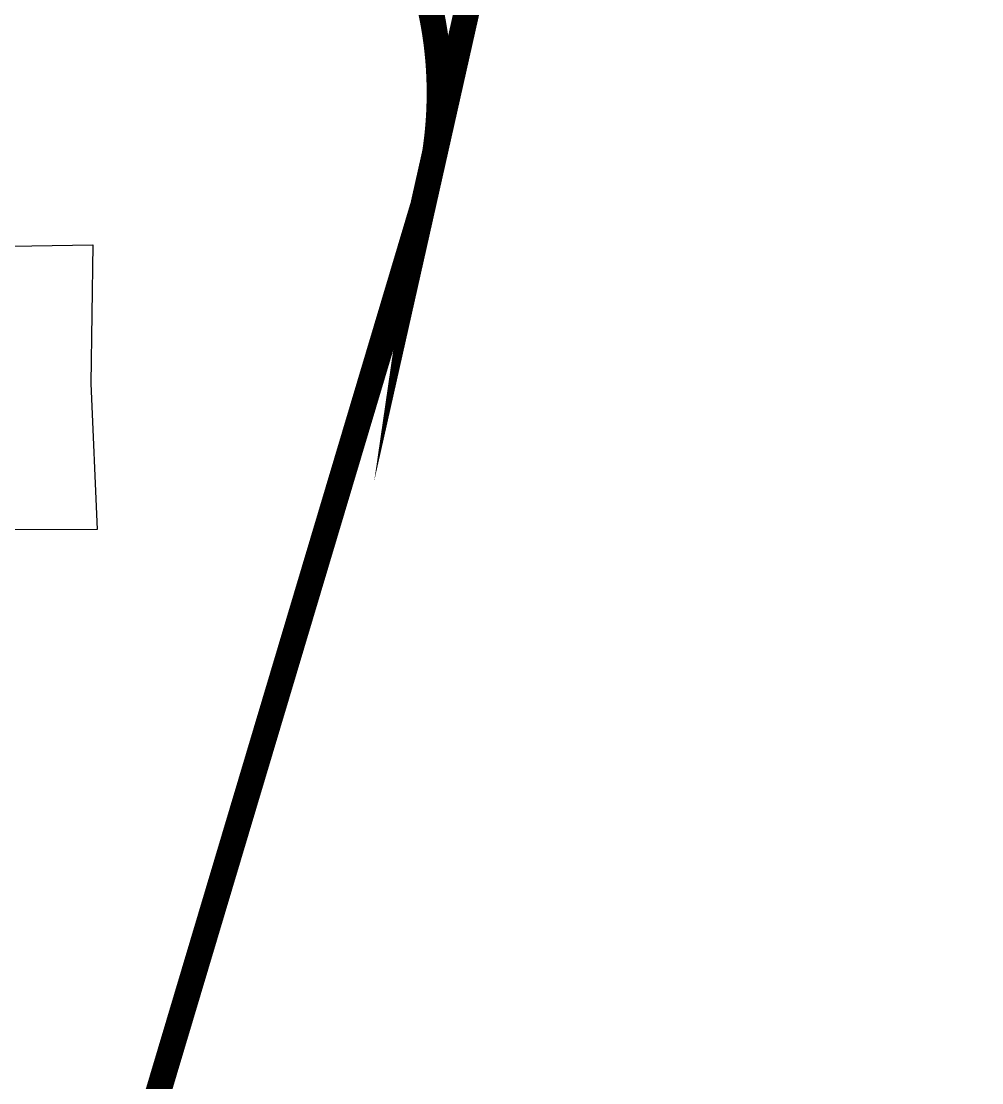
# Model space of a CAD drawing. Header units: inches. Extents: x 179568 to 180433, y 653998 to 654850.
# Drawn here: x 179911.33 to 179935.67, y 654417.78 to 654444.7 of the extents above; entities that cross this region are included whole.
import ezdxf

# ---------------------------------------------------------------- set-up
doc = ezdxf.new("R2010")
doc.units = ezdxf.units.IN
doc.header["$MEASUREMENT"] = 0
doc.layers.add('2200', color=254, linetype='Continuous')
doc.layers.add('chelkot lines', color=1, linetype='Continuous')

msp = doc.modelspace()

# ---------------------------------------------------------------- linework, layer by layer
at = {"layer": '2200'}
msp.add_polyline3d([(179913.25, 654431.8100000002, 64.98), (179909.81, 654431.8, 64.98), (179908, 654431.78, 64.85000000000001), (179906.59, 654431.77, 64.85000000000001), (179906.6, 654430.2100000001, 62.17), (179903.43, 654430.26, 62.17), (179902.72, 654430.28, 62.17), (179902.73, 654430.6800000002, 62.17), (179899.13, 654430.57, 64.32), (179899.11, 654431.6800000002, 64.85000000000001), (179896.1, 654431.65, 64.85000000000001), (179896.09, 654432.05, 65.02), (179892.64, 654431.99, 62.28), (179892.52, 654437.2200000001, 62.28), (179892.65, 654437.69, 62.28), (179893.12, 654438.16, 62.28), (179896.01, 654438.1800000002, 65.07), (179896, 654438.73, 64.85000000000001), (179909.52, 654438.9700000001, 64.98), (179913.14, 654439.03, 64.98), (179913.09, 654435.51, 66.63000000000001), (179913.09, 654435.51, 66.63000000000001)], close=True, dxfattribs=at)
at = {"layer": 'chelkot lines', "color": 160, "linetype": 'Continuous', "true_color": 0x2323ff, "const_width": 0.65}
for points in [[(179936.9131000005, 654415.4903000016), (179934.2750000013, 654402.0949000047), (179931.0917000016, 654403.3723000028), (179912.711000001, 654410.5510000008), (179921.5100000007, 654440.0200000014), (179921.8110999996, 654441.3592000009), (179927.6733000008, 654467.4330000019), (179927.7292999997, 654467.6821000036), (179928.4117999999, 654470.7177000027), (179931.876100001, 654486.1261000017), (179935.0938000008, 654500.4375000019), (179935.8438000008, 654503.9375), (179945.4844000004, 654541.0625000019)], [(179927.6733000008, 654467.4330000019), (179921.8110999996, 654441.3592000009), (179921.8119000001, 654441.3647000025), (179921.8145000012, 654441.3817999995), (179921.8171000006, 654441.3988000004), (179921.8196, 654441.4159000032), (179921.8221000014, 654441.4329000041), (179921.8246000009, 654441.4500000011), (179921.8271000004, 654441.4671000019), (179921.8295, 654441.4840999992), (179921.8318999996, 654441.5011999998), (179921.8342000013, 654441.5183000003), (179921.836600001, 654441.5354000014), (179921.8389000008, 654441.552500004), (179921.8411000007, 654441.5695999991), (179921.8434000006, 654441.5867000018), (179921.8456000006, 654441.6038000024), (179921.8478000005, 654441.6208999995), (179921.8499000017, 654441.6380000003), (179921.8520000018, 654441.6551000011), (179921.8541000019, 654441.6722000019), (179921.8562000021, 654441.6893000023), (179921.8581999996, 654441.7063999996), (179921.8602000009, 654441.7235000002), (179921.8622000013, 654441.7407000028), (179921.8642000016, 654441.7577999998), (179921.8661000002, 654441.7749000005), (179921.8680000007, 654441.7921000012), (179921.8698000014, 654441.8092000018), (179921.8717, 654441.8264000025), (179921.8735000007, 654441.8434999994), (179921.8751999996, 654441.8607000002), (179921.8770000003, 654441.8778000026), (179921.8787000012, 654441.8950000033), (179921.8804000001, 654441.9121000003), (179921.8820000011, 654441.929300001), (179921.8836000003, 654441.9465000017), (179921.8852000013, 654441.9636000022), (179921.8868000004, 654441.9807999992), (179921.8882999998, 654441.9979999998), (179921.8898000009, 654442.0151000003), (179921.8913000003, 654442.0323000029), (179921.8926999997, 654442.0494999978), (179921.8941000011, 654442.0667000002), (179921.8955000006, 654442.0839000008), (179921.8969, 654442.1011000015), (179921.8981999997, 654442.118300002), (179921.8995000013, 654442.1353999991), (179921.9008000009, 654442.1525999998), (179921.9011000003, 654442.1576000041), (179921.9020000007, 654442.1698000003), (179921.9032000005, 654442.1870000027), (179921.9044000003, 654442.2041999976), (179921.9055000003, 654442.2214), (179921.9066000003, 654442.2386000006), (179921.9077000003, 654442.2559000013), (179921.9088000003, 654442.2731000017), (179921.9098000005, 654442.2903000022), (179921.9108000007, 654442.3074999992), (179921.9118000008, 654442.3246999998), (179921.9127000012, 654442.3419000022), (179921.9135999996, 654442.3590999973), (179921.9145, 654442.3763999994), (179921.9154000003, 654442.3936000001), (179921.9162000008, 654442.4108000008), (179921.9170000022, 654442.4280000011), (179921.9177000001, 654442.4452000018), (179921.9185000006, 654442.462500004), (179921.9192000022, 654442.4796999991), (179921.9198000002, 654442.4969000017), (179921.9205000019, 654442.5142000021), (179921.9210999999, 654442.5314000024), (179921.9217000017, 654442.5485999994), (179921.9221999999, 654442.5657999999), (179921.9228000016, 654442.5831000003), (179921.9232, 654442.6003000011), (179921.923700002, 654442.6175000033), (179921.9241000004, 654442.634800004), (179921.9244999997, 654442.6520000008), (179921.9249000018, 654442.6693000011), (179921.9253000003, 654442.6865000017), (179921.9255999997, 654442.7037000024), (179921.925900002, 654442.7210000027), (179921.9261000017, 654442.7381999996), (179921.9264000002, 654442.7555), (179921.9265000001, 654442.7727000024), (179921.9266999997, 654442.789900003), (179921.9269000022, 654442.8071999997), (179921.927000002, 654442.8244000003), (179921.927000002, 654442.8417000008), (179921.9271000018, 654442.8589000013), (179921.9271000018, 654442.8761000019), (179921.9271000018, 654442.8934000024), (179921.927000002, 654442.9105999991), (179921.927000002, 654442.9278999995), (179921.9269000022, 654442.9451000021), (179921.9266999997, 654442.9623000025), (179921.9265999999, 654442.9795999991), (179921.9264000002, 654442.9968), (179921.9262000015, 654443.0141000003), (179921.925900002, 654443.0313000008), (179921.9255999997, 654443.0485000013), (179921.9253000003, 654443.0658000037), (179921.9250000016, 654443.0830000043), (179921.9245999995, 654443.1003000011), (179921.9242000003, 654443.1175000014), (179921.9238000018, 654443.1347000021), (179921.9232999999, 654443.1520000026), (179921.9229000006, 654443.1691999994), (179921.9222999998, 654443.1864), (179921.9218000006, 654443.2037000003), (179921.9211999997, 654443.220900003), (179921.9206000007, 654443.2381000035), (179921.92, 654443.2554000001), (179921.9193000021, 654443.2726000008), (179921.9186000005, 654443.2898000013), (179921.9178999998, 654443.3070000017), (179921.9171000021, 654443.3243000023), (179921.9164000004, 654443.3414999993), (179921.9155000001, 654443.3586999997), (179921.9146999996, 654443.3759000022), (179921.9138000012, 654443.3932000025), (179921.9129000008, 654443.4103999996), (179921.9120000005, 654443.4276), (179921.9110000003, 654443.4448000006), (179921.9100000001, 654443.4620000012), (179921.909, 654443.479200002), (179921.9079999998, 654443.4964000025), (179921.9068999998, 654443.5135999991), (179921.9057999998, 654443.5307999998), (179921.9046, 654443.5481000019), (179921.9035, 654443.5653000027), (179921.9023000002, 654443.5824999997), (179921.9010000005, 654443.5997000001), (179921.8998000007, 654443.616800001), (179921.898500001, 654443.6340000015), (179921.8971999995, 654443.651200002), (179921.8958, 654443.6684000045), (179921.8944000006, 654443.6856000014), (179921.8930000011, 654443.702800002), (179921.8915999998, 654443.7200000024), (179921.8901000004, 654443.7370999997), (179921.8886000011, 654443.7543000001), (179921.8871, 654443.7715000008), (179921.8855000008, 654443.7887000012), (179921.8839999996, 654443.805800004), (179921.8824000004, 654443.8230000045), (179921.8806999996, 654443.8402000015), (179921.8790000006, 654443.8573000021), (179921.8772999998, 654443.8745000027), (179921.8756000008, 654443.8915999999), (179921.8738000001, 654443.9088000002), (179921.8720000013, 654443.9259000011), (179921.8702000007, 654443.9431000017), (179921.8684, 654443.9602000042), (179921.8665000014, 654443.9773999993), (179921.8646000009, 654443.9945000019), (179921.8626000005, 654444.0116000025), (179921.8607000019, 654444.0287999996), (179921.8587000016, 654444.0459000003), (179921.8566000015, 654444.063000001), (179921.8546000011, 654444.0801000019), (179921.8525000001, 654444.0972000043), (179921.8503999999, 654444.1142999995), (179921.8481999999, 654444.1315000021), (179921.8460999997, 654444.1486000029), (179921.8438999997, 654444.1656999998), (179921.8416, 654444.1828000005), (179921.8393999999, 654444.1998000016), (179921.8371000001, 654444.2169000022), (179921.8347000005, 654444.2339999991), (179921.8324000007, 654444.2511000001), (179921.830000001, 654444.2682000007), (179921.8276000014, 654444.2852000034), (179921.8251, 654444.3023000004), (179921.8227000003, 654444.3194000014), (179921.8202000009, 654444.3364000022), (179921.8175999997, 654444.3534999993), (179921.8151000002, 654444.3705000001), (179921.8125000009, 654444.3876000011), (179921.8098999998, 654444.4046000018), (179921.8072000006, 654444.4217000043), (179921.8046000013, 654444.4387000017), (179921.8019000003, 654444.4557000025), (179921.7991000013, 654444.4727999995), (179921.7964000004, 654444.4898000004), (179921.7936000013, 654444.5068000015), (179921.7907000007, 654444.5238000024), (179921.7879000017, 654444.5407999996), (179921.7850000011, 654444.5578000005), (179921.7820999995, 654444.5748000032), (179921.7792000016, 654444.5917999987), (179921.7762000002, 654444.6088000013), (179921.7731999997, 654444.6257000023), (179921.770200002, 654444.6426999997), (179921.7671000008, 654444.6597000008), (179921.7640000004, 654444.6766000018), (179921.7609000001, 654444.6936000026), (179921.7577999998, 654444.7105999999), (179921.7545999997, 654444.7275000028), (179921.7514000013, 654444.7443999983), (179921.7481000013, 654444.7614000011), (179921.7449000012, 654444.7783000022), (179921.7416000013, 654444.7951999996), (179921.7383000012, 654444.8121000008), (179921.7348999995, 654444.8291000015), (179921.7314999998, 654444.8460000047), (179921.7280999999, 654444.8629000003), (179921.7247000001, 654444.8798000031), (179921.7212000005, 654444.8966999984), (179921.7177000008, 654444.9135000017), (179921.7142000012, 654444.9304000027), (179921.7107000015, 654444.9473000002), (179921.7071000021, 654444.9642000012), (179921.7034999998, 654444.9810000025), (179921.6998000014, 654444.9978999997), (179921.696200002, 654445.0147000012), (179921.6924999999, 654445.0316000041)], [(179921.6924999999, 654445.0316000041), (179921.696200002, 654445.0147000012), (179921.6998000014, 654444.9978999997), (179921.7034999998, 654444.9810000025), (179921.7071000021, 654444.9642000012), (179921.7107000015, 654444.9473000002), (179921.7142000012, 654444.9304000027), (179921.7177000008, 654444.9135000017), (179921.7212000005, 654444.8966999984), (179921.7247000001, 654444.8798000031), (179921.7280999999, 654444.8629000003), (179921.7314999998, 654444.8460000047), (179921.7348999995, 654444.8291000015), (179921.7383000012, 654444.8121000008), (179921.7416000013, 654444.7951999996), (179921.7449000012, 654444.7783000022), (179921.7481000013, 654444.7614000011), (179921.7514000013, 654444.7443999983), (179921.7545999997, 654444.7275000028), (179921.7577999998, 654444.7105999999), (179921.7609000001, 654444.6936000026), (179921.7640000004, 654444.6766000018), (179921.7671000008, 654444.6597000008), (179921.770200002, 654444.6426999997), (179921.7731999997, 654444.6257000023), (179921.7762000002, 654444.6088000013), (179921.7792000016, 654444.5917999987), (179921.7820999995, 654444.5748000032), (179921.7850000011, 654444.5578000005), (179921.7879000017, 654444.5407999996), (179921.7907000007, 654444.5238000024), (179921.7936000013, 654444.5068000015), (179921.7964000004, 654444.4898000004), (179921.7991000013, 654444.4727999995), (179921.8019000003, 654444.4557000025), (179921.8046000013, 654444.4387000017), (179921.8072000006, 654444.4217000043), (179921.8098999998, 654444.4046000018), (179921.8125000009, 654444.3876000011), (179921.8151000002, 654444.3705000001), (179921.8175999997, 654444.3534999993), (179921.8202000009, 654444.3364000022), (179921.8227000003, 654444.3194000014), (179921.8251, 654444.3023000004), (179921.8276000014, 654444.2852000034), (179921.830000001, 654444.2682000007), (179921.8324000007, 654444.2511000001), (179921.8347000005, 654444.2339999991), (179921.8371000001, 654444.2169000022), (179921.8393999999, 654444.1998000016), (179921.8416, 654444.1828000005), (179921.8438999997, 654444.1656999998), (179921.8460999997, 654444.1486000029), (179921.8481999999, 654444.1315000021), (179921.8503999999, 654444.1142999995), (179921.8525000001, 654444.0972000043), (179921.8546000011, 654444.0801000019), (179921.8566000015, 654444.063000001), (179921.8587000016, 654444.0459000003), (179921.8607000019, 654444.0287999996), (179921.8626000005, 654444.0116000025), (179921.8646000009, 654443.9945000019), (179921.8665000014, 654443.9773999993), (179921.8684, 654443.9602000042), (179921.8702000007, 654443.9431000017), (179921.8720000013, 654443.9259000011), (179921.8738000001, 654443.9088000002), (179921.8756000008, 654443.8915999999), (179921.8772999998, 654443.8745000027), (179921.8790000006, 654443.8573000021), (179921.8806999996, 654443.8402000015), (179921.8824000004, 654443.8230000045), (179921.8839999996, 654443.805800004), (179921.8855000008, 654443.7887000012), (179921.8871, 654443.7715000008), (179921.8886000011, 654443.7543000001), (179921.8901000004, 654443.7370999997), (179921.8915999998, 654443.7200000024), (179921.8930000011, 654443.702800002), (179921.8944000006, 654443.6856000014), (179921.8958, 654443.6684000045), (179921.8971999995, 654443.651200002), (179921.898500001, 654443.6340000015), (179921.8998000007, 654443.616800001), (179921.9010000005, 654443.5997000001), (179921.9023000002, 654443.5824999997), (179921.9035, 654443.5653000027), (179921.9046, 654443.5481000019), (179921.9057999998, 654443.5307999998), (179921.9068999998, 654443.5135999991), (179921.9079999998, 654443.4964000025), (179921.909, 654443.479200002), (179921.9100000001, 654443.4620000012), (179921.9110000003, 654443.4448000006), (179921.9120000005, 654443.4276), (179921.9129000008, 654443.4103999996), (179921.9138000012, 654443.3932000025), (179921.9146999996, 654443.3759000022), (179921.9155000001, 654443.3586999997), (179921.9164000004, 654443.3414999993), (179921.9171000021, 654443.3243000023), (179921.9178999998, 654443.3070000017), (179921.9186000005, 654443.2898000013), (179921.9193000021, 654443.2726000008), (179921.92, 654443.2554000001), (179921.9206000007, 654443.2381000035), (179921.9211999997, 654443.220900003), (179921.9218000006, 654443.2037000003), (179921.9222999998, 654443.1864), (179921.9229000006, 654443.1691999994), (179921.9232999999, 654443.1520000026), (179921.9238000018, 654443.1347000021), (179921.9242000003, 654443.1175000014), (179921.9245999995, 654443.1003000011), (179921.9250000016, 654443.0830000043), (179921.9253000003, 654443.0658000037), (179921.9255999997, 654443.0485000013), (179921.925900002, 654443.0313000008), (179921.9262000015, 654443.0141000003), (179921.9264000002, 654442.9968), (179921.9265999999, 654442.9795999991), (179921.9266999997, 654442.9623000025), (179921.9269000022, 654442.9451000021), (179921.927000002, 654442.9278999995), (179921.927000002, 654442.9105999991), (179921.9271000018, 654442.8934000024), (179921.9271000018, 654442.8761000019), (179921.9271000018, 654442.8589000013), (179921.927000002, 654442.8417000008), (179921.927000002, 654442.8244000003), (179921.9269000022, 654442.8071999997), (179921.9266999997, 654442.789900003), (179921.9265000001, 654442.7727000024), (179921.9264000002, 654442.7555), (179921.9261000017, 654442.7381999996), (179921.925900002, 654442.7210000027), (179921.9255999997, 654442.7037000024), (179921.9253000003, 654442.6865000017), (179921.9249000018, 654442.6693000011), (179921.9244999997, 654442.6520000008), (179921.9241000004, 654442.634800004), (179921.923700002, 654442.6175000033), (179921.9232, 654442.6003000011), (179921.9228000016, 654442.5831000003), (179921.9221999999, 654442.5657999999), (179921.9217000017, 654442.5485999994), (179921.9210999999, 654442.5314000024), (179921.9205000019, 654442.5142000021), (179921.9198000002, 654442.4969000017), (179921.9192000022, 654442.4796999991), (179921.9185000006, 654442.462500004), (179921.9177000001, 654442.4452000018), (179921.9170000022, 654442.4280000011), (179921.9162000008, 654442.4108000008), (179921.9154000003, 654442.3936000001), (179921.9145, 654442.3763999994), (179921.9135999996, 654442.3590999973), (179921.9127000012, 654442.3419000022), (179921.9118000008, 654442.3246999998), (179921.9108000007, 654442.3074999992), (179921.9098000005, 654442.2903000022), (179921.9088000003, 654442.2731000017), (179921.9077000003, 654442.2559000013), (179921.9066000003, 654442.2386000006), (179921.9055000003, 654442.2214), (179921.9044000003, 654442.2041999976), (179921.9032000005, 654442.1870000027), (179921.9020000007, 654442.1698000003), (179921.9011000003, 654442.1576000041), (179921.9008000009, 654442.1525999998), (179921.8995000013, 654442.1353999991), (179921.8981999997, 654442.118300002), (179921.8969, 654442.1011000015), (179921.8955000006, 654442.0839000008), (179921.8941000011, 654442.0667000002), (179921.8926999997, 654442.0494999978), (179921.8913000003, 654442.0323000029), (179921.8898000009, 654442.0151000003), (179921.8882999998, 654441.9979999998), (179921.8868000004, 654441.9807999992), (179921.8852000013, 654441.9636000022), (179921.8836000003, 654441.9465000017), (179921.8820000011, 654441.929300001), (179921.8804000001, 654441.9121000003), (179921.8787000012, 654441.8950000033), (179921.8770000003, 654441.8778000026), (179921.8751999996, 654441.8607000002), (179921.8735000007, 654441.8434999994), (179921.8717, 654441.8264000025), (179921.8698000014, 654441.8092000018), (179921.8680000007, 654441.7921000012), (179921.8661000002, 654441.7749000005), (179921.8642000016, 654441.7577999998), (179921.8622000013, 654441.7407000028), (179921.8602000009, 654441.7235000002), (179921.8581999996, 654441.7063999996), (179921.8562000021, 654441.6893000023), (179921.8541000019, 654441.6722000019), (179921.8520000018, 654441.6551000011), (179921.8499000017, 654441.6380000003), (179921.8478000005, 654441.6208999995), (179921.8456000006, 654441.6038000024), (179921.8434000006, 654441.5867000018), (179921.8411000007, 654441.5695999991), (179921.8389000008, 654441.552500004), (179921.836600001, 654441.5354000014), (179921.8342000013, 654441.5183000003), (179921.8318999996, 654441.5011999998), (179921.8295, 654441.4840999992), (179921.8271000004, 654441.4671000019), (179921.8246000009, 654441.4500000011), (179921.8221000014, 654441.4329000041), (179921.8196, 654441.4159000032), (179921.8171000006, 654441.3988000004), (179921.8145000012, 654441.3817999995), (179921.8119000001, 654441.3647000025), (179921.8110999996, 654441.3592000009), (179921.5100000007, 654440.0200000014), (179912.711000001, 654410.5510000008)]]:
    msp.add_lwpolyline(points, dxfattribs=at)

doc.saveas('drawing.dxf')
